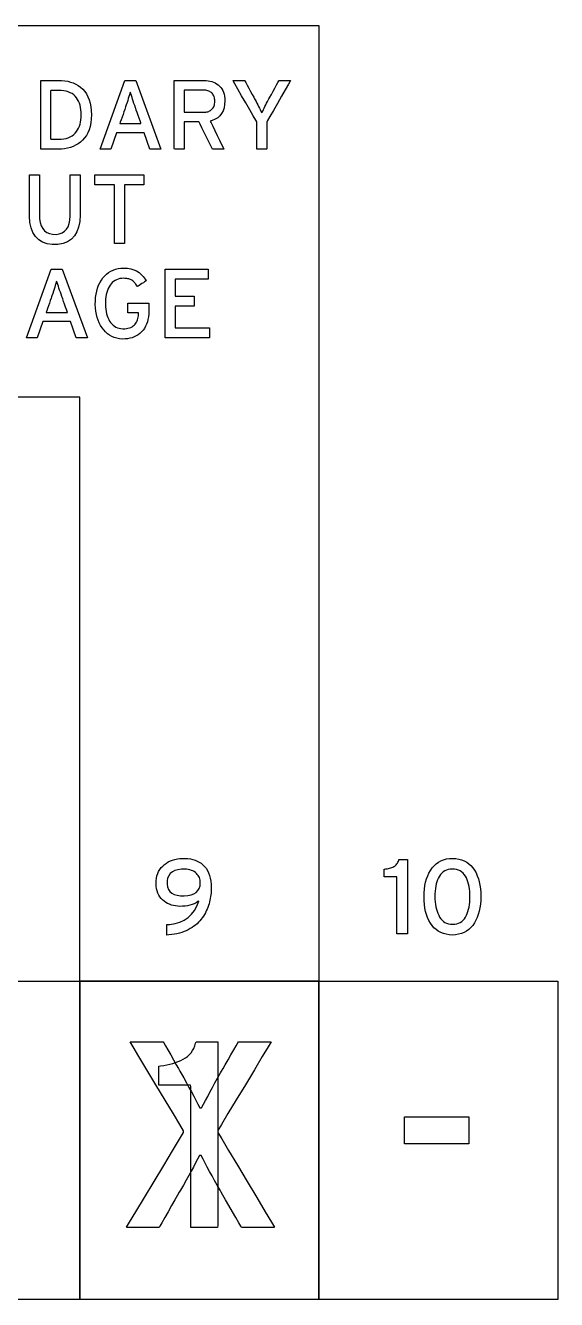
# Model space of a CAD drawing. Extents: x 1 to 47.7, y 0.2 to 33.4.
# Drawn here: x 8.565 to 10.44, y 28.906 to 33.406 of the extents above; entities that cross this region are included whole.
import ezdxf

# ---------------------------------------------------------------- set-up
doc = ezdxf.new("R2010")
doc.units = 0
doc.header["$MEASUREMENT"] = 0
for name, color, linetype in [('1_1__SCREW_TERMINAL_BLOCK_', 7, 'CONTINUOUS'), ('1_2__SCREW_TERMINAL_BLOCK_', 7, 'CONTINUOUS'), ('1_3__CONNECTORIZED_RELAY__', 7, 'CONTINUOUS'), ('1_4__CONNECTORIZED_RELAY__', 7, 'CONTINUOUS'), ('6_0____DWG', 7, 'CONTINUOUS')]:
    doc.layers.add(name, color=color, linetype=linetype)

msp = doc.modelspace()

# ---------------------------------------------------------------- linework, layer by layer
at = {"layer": '1_1__SCREW_TERMINAL_BLOCK_'}
msp.add_lwpolyline([(9.3281, 29.1605), (9.3254, 29.1651), (9.3183, 29.1774), (9.308, 29.1952), (9.296, 29.2161), (9.2834, 29.2378), (9.2716, 29.2582), (9.262, 29.2748), (9.2559, 29.2854), (9.2519, 29.2925), (9.242, 29.31), (9.2326, 29.3269), (9.2237, 29.3431), (9.2151, 29.3586), (9.207, 29.3735), (9.1994, 29.3878), (9.1921, 29.4014), (9.1853, 29.4144), (9.179, 29.4145), (9.1725, 29.4017), (9.1655, 29.3882), (9.158, 29.374), (9.1499, 29.3591), (9.1413, 29.3435), (9.1322, 29.3272), (9.1225, 29.3102), (9.1124, 29.2926), (9.1082, 29.2854), (9.1022, 29.2748), (9.0927, 29.2582), (9.0811, 29.2378), (9.0687, 29.2161), (9.0567, 29.1952), (9.0466, 29.1774), (9.0396, 29.1651), (9.0369, 29.1605), (9.0328, 29.1605), (9.0216, 29.1605), (9.0056, 29.1605), (8.9867, 29.1605), (8.967, 29.1605), (8.9486, 29.1605), (8.9336, 29.1605), (8.924, 29.1605), (8.9221, 29.1613), (8.9328, 29.1792), (8.955, 29.2161), (8.9849, 29.2658), (9.0189, 29.3224), (9.0533, 29.3797), (9.0845, 29.4317), (9.109, 29.4723), (9.1229, 29.4956), (9.123, 29.5017), (9.11, 29.5236), (9.0871, 29.5617), (9.0578, 29.6106), (9.0255, 29.6644), (8.9937, 29.7175), (8.9657, 29.7642), (8.945, 29.7988), (8.9349, 29.8157), (8.9368, 29.8164), (8.9466, 29.8164), (8.9619, 29.8164), (8.9805, 29.8164), (9.0005, 29.8164), (9.0197, 29.8164), (9.036, 29.8164), (9.0474, 29.8164), (9.0516, 29.8164), (9.0538, 29.8126), (9.0596, 29.8024), (9.0679, 29.7877), (9.0777, 29.7703), (9.088, 29.7523), (9.0975, 29.7354), (9.1053, 29.7216), (9.1103, 29.7128), (9.1141, 29.7062), (9.1239, 29.6886), (9.1333, 29.6717), (9.1423, 29.6553), (9.1508, 29.6396), (9.1589, 29.6245), (9.1666, 29.61), (9.1738, 29.5961), (9.1806, 29.5828), (9.187, 29.5826), (9.1937, 29.5956), (9.2008, 29.6093), (9.2084, 29.6236), (9.2165, 29.6387), (9.2251, 29.6545), (9.2341, 29.671), (9.2436, 29.6882), (9.2536, 29.7061), (9.2575, 29.7128), (9.2625, 29.7216), (9.2705, 29.7354), (9.2802, 29.7523), (9.2906, 29.7703), (9.3005, 29.7877), (9.309, 29.8024), (9.3149, 29.8126), (9.3171, 29.8164), (9.3213, 29.8164), (9.3324, 29.8164), (9.3485, 29.8164), (9.3674, 29.8164), (9.3871, 29.8164), (9.4054, 29.8164), (9.4205, 29.8164), (9.4301, 29.8164), (9.432, 29.8157), (9.4219, 29.7989), (9.4012, 29.7644), (9.3732, 29.7178), (9.3413, 29.6648), (9.3091, 29.6112), (9.2798, 29.5625), (9.2569, 29.5244), (9.2438, 29.5027), (9.2439, 29.4965), (9.2579, 29.4732), (9.2823, 29.4324), (9.3136, 29.3803), (9.348, 29.3228), (9.382, 29.2661), (9.4119, 29.2162), (9.434, 29.1793), (9.4448, 29.1613), (9.4428, 29.1605), (9.4331, 29.1605), (9.4178, 29.1605), (9.3991, 29.1605), (9.3792, 29.1605), (9.36, 29.1605), (9.3437, 29.1605), (9.3323, 29.1605)], close=True, dxfattribs=at)
at = {"layer": '1_2__SCREW_TERMINAL_BLOCK_'}
msp.add_lwpolyline([(9.1487, 29.1605), (9.1487, 29.1797), (9.1487, 29.2309), (9.1487, 29.3042), (9.1487, 29.3898), (9.1487, 29.4779), (9.1487, 29.5586), (9.1487, 29.6221), (9.1487, 29.6585), (9.1476, 29.6635), (9.1394, 29.6635), (9.1252, 29.6635), (9.1071, 29.6635), (9.0874, 29.6635), (9.0682, 29.6635), (9.0518, 29.6635), (9.0403, 29.6635), (9.036, 29.6635), (9.036, 29.6661), (9.036, 29.673), (9.036, 29.6829), (9.036, 29.6944), (9.036, 29.7063), (9.036, 29.7172), (9.036, 29.7257), (9.036, 29.7306), (9.0418, 29.7318), (9.0532, 29.7331), (9.0642, 29.7348), (9.0748, 29.737), (9.0851, 29.7397), (9.0949, 29.7427), (9.1043, 29.7463), (9.1134, 29.7502), (9.122, 29.7546), (9.13, 29.7594), (9.1373, 29.7648), (9.1438, 29.7709), (9.1496, 29.7777), (9.1547, 29.7851), (9.1591, 29.7932), (9.1627, 29.802), (9.1656, 29.8115), (9.1676, 29.8164), (9.1732, 29.8164), (9.1829, 29.8164), (9.1952, 29.8164), (9.2087, 29.8164), (9.2218, 29.8164), (9.233, 29.8164), (9.2409, 29.8164), (9.2438, 29.8164), (9.2438, 29.7913), (9.2438, 29.7246), (9.2438, 29.629), (9.2438, 29.5174), (9.2438, 29.4025), (9.2438, 29.2973), (9.2438, 29.2145), (9.2438, 29.167), (9.2429, 29.1605), (9.236, 29.1605), (9.224, 29.1605), (9.2087, 29.1605), (9.192, 29.1605), (9.1759, 29.1605), (9.162, 29.1605), (9.1523, 29.1605)], close=True, dxfattribs=at)
at = {"layer": '1_3__CONNECTORIZED_RELAY__'}
msp.add_lwpolyline([(9.3281, 29.1605), (9.3254, 29.1651), (9.3183, 29.1774), (9.308, 29.1952), (9.296, 29.2161), (9.2834, 29.2378), (9.2716, 29.2582), (9.262, 29.2748), (9.2559, 29.2854), (9.2519, 29.2925), (9.242, 29.31), (9.2326, 29.3269), (9.2237, 29.3431), (9.2151, 29.3586), (9.207, 29.3735), (9.1994, 29.3878), (9.1921, 29.4014), (9.1853, 29.4144), (9.179, 29.4145), (9.1725, 29.4017), (9.1655, 29.3882), (9.158, 29.374), (9.1499, 29.3591), (9.1413, 29.3435), (9.1322, 29.3272), (9.1225, 29.3102), (9.1124, 29.2926), (9.1082, 29.2854), (9.1022, 29.2748), (9.0927, 29.2582), (9.0811, 29.2378), (9.0687, 29.2161), (9.0567, 29.1952), (9.0466, 29.1774), (9.0396, 29.1651), (9.0369, 29.1605), (9.0328, 29.1605), (9.0216, 29.1605), (9.0056, 29.1605), (8.9867, 29.1605), (8.967, 29.1605), (8.9486, 29.1605), (8.9336, 29.1605), (8.924, 29.1605), (8.9221, 29.1613), (8.9328, 29.1792), (8.955, 29.2161), (8.9849, 29.2658), (9.0189, 29.3224), (9.0533, 29.3797), (9.0845, 29.4317), (9.109, 29.4723), (9.1229, 29.4956), (9.123, 29.5017), (9.11, 29.5236), (9.0871, 29.5617), (9.0578, 29.6106), (9.0255, 29.6644), (8.9937, 29.7175), (8.9657, 29.7642), (8.945, 29.7988), (8.9349, 29.8157), (8.9368, 29.8164), (8.9466, 29.8164), (8.9619, 29.8164), (8.9805, 29.8164), (9.0005, 29.8164), (9.0197, 29.8164), (9.036, 29.8164), (9.0474, 29.8164), (9.0516, 29.8164), (9.0538, 29.8126), (9.0596, 29.8024), (9.0679, 29.7877), (9.0777, 29.7703), (9.088, 29.7523), (9.0975, 29.7354), (9.1053, 29.7216), (9.1103, 29.7128), (9.1141, 29.7062), (9.1239, 29.6886), (9.1333, 29.6717), (9.1423, 29.6553), (9.1508, 29.6396), (9.1589, 29.6245), (9.1666, 29.61), (9.1738, 29.5961), (9.1806, 29.5828), (9.187, 29.5826), (9.1937, 29.5956), (9.2008, 29.6093), (9.2084, 29.6236), (9.2165, 29.6387), (9.2251, 29.6545), (9.2341, 29.671), (9.2436, 29.6882), (9.2536, 29.7061), (9.2575, 29.7128), (9.2625, 29.7216), (9.2705, 29.7354), (9.2802, 29.7523), (9.2906, 29.7703), (9.3005, 29.7877), (9.309, 29.8024), (9.3149, 29.8126), (9.3171, 29.8164), (9.3213, 29.8164), (9.3324, 29.8164), (9.3485, 29.8164), (9.3674, 29.8164), (9.3871, 29.8164), (9.4054, 29.8164), (9.4205, 29.8164), (9.4301, 29.8164), (9.432, 29.8157), (9.4219, 29.7989), (9.4012, 29.7644), (9.3732, 29.7178), (9.3413, 29.6648), (9.3091, 29.6112), (9.2798, 29.5625), (9.2569, 29.5244), (9.2438, 29.5027), (9.2439, 29.4965), (9.2579, 29.4732), (9.2823, 29.4324), (9.3136, 29.3803), (9.348, 29.3228), (9.382, 29.2661), (9.4119, 29.2162), (9.434, 29.1793), (9.4448, 29.1613), (9.4428, 29.1605), (9.4331, 29.1605), (9.4178, 29.1605), (9.3991, 29.1605), (9.3792, 29.1605), (9.36, 29.1605), (9.3437, 29.1605), (9.3323, 29.1605)], close=True, dxfattribs=at)
at = {"layer": '1_4__CONNECTORIZED_RELAY__'}
msp.add_lwpolyline([(9.1487, 29.1605), (9.1487, 29.1797), (9.1487, 29.2309), (9.1487, 29.3042), (9.1487, 29.3898), (9.1487, 29.4779), (9.1487, 29.5586), (9.1487, 29.6221), (9.1487, 29.6585), (9.1476, 29.6635), (9.1394, 29.6635), (9.1252, 29.6635), (9.1071, 29.6635), (9.0874, 29.6635), (9.0682, 29.6635), (9.0518, 29.6635), (9.0403, 29.6635), (9.036, 29.6635), (9.036, 29.6661), (9.036, 29.673), (9.036, 29.6829), (9.036, 29.6944), (9.036, 29.7063), (9.036, 29.7172), (9.036, 29.7257), (9.036, 29.7306), (9.0418, 29.7318), (9.0532, 29.7331), (9.0642, 29.7348), (9.0748, 29.737), (9.0851, 29.7397), (9.0949, 29.7427), (9.1043, 29.7463), (9.1134, 29.7502), (9.122, 29.7546), (9.13, 29.7594), (9.1373, 29.7648), (9.1438, 29.7709), (9.1496, 29.7777), (9.1547, 29.7851), (9.1591, 29.7932), (9.1627, 29.802), (9.1656, 29.8115), (9.1676, 29.8164), (9.1732, 29.8164), (9.1829, 29.8164), (9.1952, 29.8164), (9.2087, 29.8164), (9.2218, 29.8164), (9.233, 29.8164), (9.2409, 29.8164), (9.2438, 29.8164), (9.2438, 29.7913), (9.2438, 29.7246), (9.2438, 29.629), (9.2438, 29.5174), (9.2438, 29.4025), (9.2438, 29.2973), (9.2438, 29.2145), (9.2438, 29.167), (9.2429, 29.1605), (9.236, 29.1605), (9.224, 29.1605), (9.2087, 29.1605), (9.192, 29.1605), (9.1759, 29.1605), (9.162, 29.1605), (9.1523, 29.1605)], close=True, dxfattribs=at)
at = {"layer": '6_0____DWG'}
for points in [[(7.3772, 33.4061), (9.6007, 33.4061), (9.6007, 30.031), (8.757, 30.031), (8.757, 32.0937), (7.3772, 32.0937), (7.3772, 33.4061)], [(9.0044, 32.9692), (8.9841, 33.0268), (8.8868, 33.0268), (8.8666, 32.9692), (8.8288, 32.9692), (8.9163, 33.2121), (8.9549, 33.2121), (9.0434, 32.9692), (9.0044, 32.9692)], [(8.9143, 32.8432), (8.9143, 32.6358), (8.8791, 32.6358), (8.8791, 32.8432), (8.8104, 32.8432), (8.8104, 32.8788), (8.9831, 32.8788), (8.9831, 32.8432), (8.9143, 32.8432)], [(8.7445, 32.3025), (8.7241, 32.3602), (8.6268, 32.3602), (8.6066, 32.3025), (8.5688, 32.3025), (8.6563, 32.5455), (8.695, 32.5455), (8.7835, 32.3025), (8.7445, 32.3025)], [(9.0581, 32.3025), (9.0581, 32.5455), (9.2098, 32.5455), (9.2098, 32.5102), (9.0934, 32.5102), (9.0934, 32.4498), (9.161, 32.4498), (9.161, 32.4146), (9.0934, 32.4146), (9.0934, 32.3378), (9.2149, 32.3378), (9.2149, 32.3025), (9.0581, 32.3025)], [(8.757, 28.906), (7.9132, 28.906), (7.9132, 30.031), (8.757, 30.031), (8.757, 28.906)], [(9.6007, 28.906), (8.757, 28.906), (8.757, 30.031), (9.6007, 30.031), (9.6007, 28.906)], [(10.4445, 28.906), (9.6007, 28.906), (9.6007, 30.031), (10.4445, 30.031), (10.4445, 28.906)], [(9.9038, 29.4558), (9.9038, 29.5509), (10.1308, 29.5509), (10.1308, 29.4558), (9.9038, 29.4558)]]:
    msp.add_lwpolyline(points, dxfattribs=at)
for points in [[(8.7976, 33.0906), (8.797, 33.0761), (8.7954, 33.0624), (8.793, 33.0498), (8.7896, 33.0381), (8.7853, 33.0274), (8.7801, 33.0176), (8.774, 33.0088), (8.7669, 33.001), (8.7591, 32.9942), (8.7508, 32.9882), (8.7421, 32.9831), (8.733, 32.9787), (8.7235, 32.9752), (8.7136, 32.9725), (8.7032, 32.9706), (8.6925, 32.9695), (8.6828, 32.9692), (8.6797, 32.9692), (8.6726, 32.9692), (8.6628, 32.9692), (8.6516, 32.9692), (8.6404, 32.9692), (8.6304, 32.9692), (8.6228, 32.9692), (8.619, 32.9692), (8.6188, 32.9741), (8.6188, 32.9952), (8.6188, 33.0285), (8.6188, 33.0691), (8.6188, 33.1122), (8.6188, 33.1528), (8.6188, 33.1861), (8.6188, 33.2072), (8.619, 33.2121), (8.6228, 33.2121), (8.6304, 33.2121), (8.6404, 33.2121), (8.6516, 33.2121), (8.6628, 33.2121), (8.6726, 33.2121), (8.6797, 33.2121), (8.6828, 33.2121), (8.6926, 33.2119), (8.7036, 33.2109), (8.7141, 33.2091), (8.7241, 33.2065), (8.7337, 33.2031), (8.7429, 33.1988), (8.7515, 33.1937), (8.7598, 33.1879), (8.7675, 33.1811), (8.7744, 33.1732), (8.7804, 33.1644), (8.7856, 33.1546), (8.7898, 33.1438), (8.7931, 33.132), (8.7955, 33.1192), (8.797, 33.1054)], [(9.2692, 33.1395), (9.2683, 33.1266), (9.2661, 33.1149), (9.2625, 33.1045), (9.2576, 33.0953), (9.2514, 33.0873), (9.2438, 33.0805), (9.2349, 33.0749), (9.2246, 33.0706), (9.2177, 33.068), (9.2206, 33.0618), (9.2262, 33.0502), (9.2336, 33.035), (9.2418, 33.018), (9.25, 33.0011), (9.2572, 32.9862), (9.2627, 32.975), (9.2653, 32.9695), (9.2647, 32.9692), (9.2612, 32.9692), (9.2559, 32.9692), (9.2493, 32.9692), (9.2422, 32.9692), (9.2355, 32.9692), (9.2299, 32.9692), (9.226, 32.9692), (9.2248, 32.9692), (9.2227, 32.9734), (9.2179, 32.9833), (9.2111, 32.9973), (9.2033, 33.0135), (9.1953, 33.03), (9.1879, 33.0452), (9.1821, 33.0572), (9.1787, 33.0642), (9.1777, 33.0653), (9.1741, 33.0653), (9.1677, 33.0653), (9.1594, 33.0653), (9.1503, 33.0653), (9.1413, 33.0653), (9.1334, 33.0653), (9.1277, 33.0653), (9.125, 33.0653), (9.125, 33.0629), (9.125, 33.0543), (9.125, 33.0413), (9.125, 33.0256), (9.125, 33.0089), (9.125, 32.9932), (9.125, 32.9802), (9.125, 32.9716), (9.1249, 32.9692), (9.1232, 32.9692), (9.1195, 32.9692), (9.1143, 32.9692), (9.1085, 32.9692), (9.1026, 32.9692), (9.0972, 32.9692), (9.093, 32.9692), (9.0907, 32.9692), (9.0904, 32.972), (9.0904, 32.9897), (9.0904, 33.02), (9.0904, 33.0584), (9.0904, 33.1002), (9.0904, 33.141), (9.0904, 33.1763), (9.0904, 33.2015), (9.0904, 33.212), (9.0936, 33.2121), (9.1033, 33.2121), (9.1177, 33.2121), (9.1347, 33.2121), (9.1525, 33.2121), (9.1692, 33.2121), (9.1829, 33.2121), (9.1915, 33.2121), (9.1956, 33.2121), (9.2028, 33.2117), (9.2097, 33.2109), (9.2163, 33.2096), (9.2227, 33.2079), (9.2288, 33.2057), (9.2345, 33.203), (9.24, 33.1998), (9.2453, 33.1962), (9.2502, 33.1921), (9.2546, 33.1874), (9.2584, 33.1822), (9.2617, 33.1764), (9.2643, 33.1701), (9.2664, 33.1632), (9.2679, 33.1559), (9.2689, 33.1479)], [(9.4167, 33.0652), (9.4167, 33.0616), (9.4167, 33.0521), (9.4167, 33.0385), (9.4167, 33.0225), (9.4167, 33.0059), (9.4167, 32.9906), (9.4167, 32.9782), (9.4167, 32.9707), (9.4166, 32.9692), (9.4144, 32.9692), (9.4103, 32.9692), (9.4049, 32.9692), (9.3989, 32.9692), (9.3929, 32.9692), (9.3876, 32.9692), (9.3836, 32.9692), (9.3816, 32.9692), (9.3815, 32.9711), (9.3815, 32.9792), (9.3815, 32.9919), (9.3815, 33.0074), (9.3815, 33.024), (9.3815, 33.0399), (9.3815, 33.0533), (9.3815, 33.0623), (9.3815, 33.0653), (9.3778, 33.0717), (9.3691, 33.087), (9.3568, 33.1083), (9.3427, 33.1329), (9.3281, 33.1582), (9.3148, 33.1814), (9.3043, 33.1997), (9.2981, 33.2104), (9.2975, 33.2121), (9.3003, 33.2121), (9.3053, 33.2121), (9.3117, 33.2121), (9.3188, 33.2121), (9.3258, 33.2121), (9.3319, 33.2121), (9.3364, 33.2121), (9.3385, 33.2121), (9.3394, 33.2104), (9.3427, 33.2045), (9.3477, 33.1954), (9.3536, 33.1844), (9.36, 33.1728), (9.366, 33.1619), (9.3709, 33.1528), (9.3742, 33.1468), (9.3757, 33.1439), (9.3791, 33.1375), (9.3824, 33.1313), (9.3854, 33.1253), (9.3883, 33.1196), (9.3911, 33.1141), (9.3937, 33.1088), (9.3961, 33.1038), (9.3984, 33.099), (9.4005, 33.0994), (9.4027, 33.104), (9.4051, 33.109), (9.4077, 33.1142), (9.4104, 33.1197), (9.4134, 33.1254), (9.4165, 33.1314), (9.4197, 33.1376), (9.4232, 33.1442), (9.4247, 33.1469), (9.4281, 33.1532), (9.4333, 33.1625), (9.4394, 33.1737), (9.4458, 33.1853), (9.4517, 33.1962), (9.4566, 33.2051), (9.4597, 33.2108), (9.4606, 33.2121), (9.4629, 33.2121), (9.4674, 33.2121), (9.4736, 33.2121), (9.4805, 33.2121), (9.4875, 33.2121), (9.4937, 33.2121), (9.4984, 33.2121), (9.501, 33.2121), (9.4999, 33.2098), (9.4932, 33.1983), (9.4824, 33.1794), (9.4689, 33.1559), (9.4543, 33.1306), (9.4402, 33.1061), (9.4282, 33.0852), (9.4199, 33.0706)], [(8.7617, 33.0906), (8.7614, 33.0997), (8.7607, 33.1084), (8.7594, 33.1165), (8.7576, 33.1243), (8.7553, 33.1316), (8.7524, 33.1384), (8.7491, 33.1448), (8.7453, 33.1507), (8.7408, 33.1562), (8.7356, 33.161), (8.7298, 33.1653), (8.7234, 33.1688), (8.7163, 33.1717), (8.7085, 33.174), (8.7002, 33.1756), (8.6911, 33.1766), (8.6829, 33.1769), (8.6814, 33.1769), (8.6782, 33.1769), (8.6738, 33.1769), (8.6688, 33.1769), (8.6637, 33.1769), (8.6592, 33.1769), (8.6558, 33.1769), (8.6541, 33.1769), (8.654, 33.1734), (8.654, 33.1584), (8.654, 33.1347), (8.654, 33.1059), (8.654, 33.0754), (8.654, 33.0466), (8.654, 33.0229), (8.654, 33.0079), (8.6541, 33.0044), (8.6558, 33.0044), (8.6592, 33.0044), (8.6637, 33.0044), (8.6688, 33.0044), (8.6738, 33.0044), (8.6782, 33.0044), (8.6814, 33.0044), (8.6829, 33.0044), (8.6911, 33.0047), (8.7002, 33.0057), (8.7085, 33.0074), (8.7163, 33.0097), (8.7234, 33.0126), (8.7298, 33.0163), (8.7356, 33.0206), (8.7408, 33.0256), (8.7453, 33.0311), (8.7491, 33.037), (8.7524, 33.0434), (8.7553, 33.0502), (8.7576, 33.0574), (8.7594, 33.0651), (8.7607, 33.0731), (8.7614, 33.0817)], [(8.9534, 33.1153), (8.9507, 33.1233), (8.9481, 33.131), (8.9457, 33.1383), (8.9434, 33.1453), (8.9412, 33.152), (8.9392, 33.1584), (8.9372, 33.1644), (8.9355, 33.1702), (8.9338, 33.1668), (8.9321, 33.1609), (8.9302, 33.1547), (8.9282, 33.1481), (8.926, 33.1412), (8.9236, 33.1339), (8.9211, 33.1263), (8.9184, 33.1183), (8.917, 33.1141), (8.9154, 33.1094), (8.9127, 33.1017), (8.9094, 33.0922), (8.9059, 33.0821), (8.9026, 33.0726), (8.8999, 33.0649), (8.8983, 33.0602), (8.8985, 33.0594), (8.9038, 33.0594), (8.9135, 33.0594), (8.9259, 33.0594), (8.9396, 33.0594), (8.9527, 33.0594), (8.9637, 33.0594), (8.9709, 33.0594), (8.9729, 33.0595), (8.9718, 33.0626), (8.9695, 33.0693), (8.9663, 33.0783), (8.9628, 33.0884), (8.9593, 33.0983), (8.9563, 33.107), (8.9542, 33.113)], [(9.2337, 33.1385), (9.2334, 33.143), (9.2329, 33.1472), (9.2321, 33.1511), (9.2311, 33.1548), (9.2297, 33.1582), (9.228, 33.1613), (9.2261, 33.1641), (9.2239, 33.1667), (9.2214, 33.169), (9.2186, 33.1711), (9.2156, 33.173), (9.2124, 33.1745), (9.2089, 33.1758), (9.2053, 33.1767), (9.2014, 33.1774), (9.1973, 33.1778), (9.1935, 33.1779), (9.1902, 33.1779), (9.1825, 33.1779), (9.1721, 33.1779), (9.1602, 33.1779), (9.1481, 33.1779), (9.1374, 33.1779), (9.1293, 33.1779), (9.1252, 33.1779), (9.125, 33.1763), (9.125, 33.1695), (9.125, 33.1587), (9.125, 33.1457), (9.125, 33.1318), (9.125, 33.1187), (9.125, 33.1079), (9.125, 33.1011), (9.1252, 33.0995), (9.1293, 33.0995), (9.1374, 33.0995), (9.1481, 33.0995), (9.1602, 33.0995), (9.1721, 33.0995), (9.1825, 33.0995), (9.1902, 33.0995), (9.1935, 33.0995), (9.1972, 33.0996), (9.2013, 33.1), (9.2051, 33.1006), (9.2087, 33.1016), (9.2121, 33.1028), (9.2153, 33.1042), (9.2183, 33.1059), (9.221, 33.108), (9.2236, 33.1102), (9.2259, 33.1127), (9.2279, 33.1156), (9.2296, 33.1187), (9.231, 33.122), (9.2321, 33.1257), (9.2329, 33.1297), (9.2334, 33.1339)], [(8.758, 32.7371), (8.7566, 32.7143), (8.7528, 32.6943), (8.7466, 32.6771), (8.738, 32.6626), (8.727, 32.6509), (8.7137, 32.6421), (8.6979, 32.6359), (8.6797, 32.6326), (8.6596, 32.6323), (8.6412, 32.6352), (8.6253, 32.6408), (8.6117, 32.6492), (8.6004, 32.6604), (8.5916, 32.6744), (8.5851, 32.6912), (8.581, 32.7108), (8.5792, 32.7331), (8.5792, 32.7413), (8.5792, 32.7538), (8.5792, 32.773), (8.5792, 32.7961), (8.5792, 32.8206), (8.5792, 32.8437), (8.5792, 32.8629), (8.5792, 32.8754), (8.5792, 32.8788), (8.581, 32.8788), (8.5849, 32.8788), (8.5902, 32.8788), (8.5962, 32.8788), (8.6022, 32.8788), (8.6077, 32.8788), (8.6119, 32.8788), (8.6142, 32.8788), (8.6144, 32.8768), (8.6144, 32.8661), (8.6144, 32.8481), (8.6144, 32.8257), (8.6144, 32.8015), (8.6144, 32.778), (8.6144, 32.758), (8.6144, 32.744), (8.6144, 32.7388), (8.6151, 32.7234), (8.6173, 32.71), (8.6209, 32.6984), (8.626, 32.6887), (8.6326, 32.6808), (8.6406, 32.6749), (8.6501, 32.6708), (8.661, 32.6686), (8.6732, 32.6684), (8.6846, 32.6702), (8.6946, 32.6737), (8.703, 32.6791), (8.7099, 32.6863), (8.7154, 32.6953), (8.7193, 32.7062), (8.7218, 32.7188), (8.7228, 32.7333), (8.7228, 32.7399), (8.7228, 32.7525), (8.7228, 32.7719), (8.7228, 32.7952), (8.7228, 32.82), (8.7228, 32.8433), (8.7228, 32.8627), (8.7228, 32.8753), (8.7228, 32.8788), (8.7246, 32.8788), (8.7285, 32.8788), (8.7338, 32.8788), (8.7398, 32.8788), (8.7458, 32.8788), (8.7513, 32.8788), (8.7555, 32.8788), (8.7578, 32.8788), (8.758, 32.8768), (8.758, 32.8659), (8.758, 32.8478), (8.758, 32.8251), (8.758, 32.8005), (8.758, 32.7768), (8.758, 32.7565), (8.758, 32.7424)], [(9.0006, 32.3976), (9.0002, 32.3872), (8.9992, 32.3773), (8.9976, 32.368), (8.9953, 32.3593), (8.9924, 32.3511), (8.9889, 32.3435), (8.9848, 32.3364), (8.98, 32.3299), (8.9746, 32.3239), (8.9688, 32.3185), (8.9625, 32.3137), (8.9559, 32.3096), (8.9489, 32.3061), (8.9414, 32.3033), (8.9336, 32.3012), (8.9253, 32.2997), (8.9167, 32.2988), (8.9072, 32.2987), (8.8972, 32.2997), (8.8876, 32.3015), (8.8787, 32.3042), (8.8702, 32.3078), (8.8622, 32.3122), (8.8548, 32.3175), (8.8479, 32.3237), (8.8415, 32.3308), (8.8355, 32.3385), (8.8301, 32.3468), (8.8254, 32.3557), (8.8214, 32.3651), (8.8181, 32.3751), (8.8155, 32.3857), (8.8135, 32.3969), (8.8122, 32.4087), (8.8117, 32.421), (8.8119, 32.4336), (8.8128, 32.4457), (8.8144, 32.4572), (8.8167, 32.4681), (8.8197, 32.4785), (8.8234, 32.4883), (8.8278, 32.4975), (8.8329, 32.5061), (8.8386, 32.5142), (8.8448, 32.5216), (8.8514, 32.5281), (8.8586, 32.5337), (8.8663, 32.5385), (8.8746, 32.5424), (8.8833, 32.5454), (8.8926, 32.5476), (8.9023, 32.5489), (8.913, 32.5493), (8.9253, 32.5485), (8.9368, 32.5465), (8.9474, 32.5434), (8.9571, 32.5391), (8.966, 32.5337), (8.974, 32.5271), (8.9811, 32.5194), (8.9874, 32.5105), (8.991, 32.5039), (8.9892, 32.5027), (8.9858, 32.5005), (8.9812, 32.4976), (8.976, 32.4943), (8.9709, 32.491), (8.9662, 32.488), (8.9625, 32.4856), (8.9605, 32.4843), (8.9592, 32.4859), (8.9571, 32.4891), (8.955, 32.4921), (8.9529, 32.4949), (8.9506, 32.4975), (8.9483, 32.4999), (8.946, 32.5021), (8.9436, 32.5042), (8.9411, 32.506), (8.9384, 32.5075), (8.9356, 32.5088), (8.9327, 32.5099), (8.9295, 32.5109), (8.9263, 32.5117), (8.9228, 32.5123), (8.9192, 32.5127), (8.9154, 32.513), (8.9115, 32.5131), (8.9049, 32.5128), (8.8984, 32.5119), (8.8923, 32.5104), (8.8866, 32.5083), (8.8812, 32.5056), (8.8763, 32.5023), (8.8717, 32.4985), (8.8675, 32.494), (8.8636, 32.489), (8.8601, 32.4833), (8.8571, 32.4772), (8.8544, 32.4706), (8.8522, 32.4635), (8.8504, 32.456), (8.8491, 32.448), (8.8481, 32.4396), (8.8476, 32.4307), (8.8475, 32.4214), (8.8479, 32.4124), (8.8486, 32.4039), (8.8498, 32.3958), (8.8514, 32.3882), (8.8534, 32.381), (8.8559, 32.3743), (8.8588, 32.368), (8.8621, 32.3622), (8.8658, 32.3568), (8.8698, 32.3518), (8.8743, 32.3475), (8.8791, 32.3438), (8.8843, 32.3408), (8.8898, 32.3384), (8.8958, 32.3366), (8.9021, 32.3354), (8.9088, 32.3349), (8.9154, 32.335), (8.9214, 32.3356), (8.927, 32.3366), (8.9322, 32.338), (8.937, 32.3399), (8.9414, 32.3421), (8.9454, 32.3447), (8.949, 32.3477), (8.9521, 32.3512), (8.9548, 32.3549), (8.9571, 32.3587), (8.9592, 32.3627), (8.9609, 32.3669), (8.9623, 32.3712), (8.9633, 32.3756), (8.9641, 32.3802), (8.9646, 32.385), (8.9647, 32.3897), (8.9647, 32.3897), (8.9647, 32.3898), (8.9647, 32.3899), (8.9647, 32.3901), (8.9647, 32.3903), (8.9647, 32.3904), (8.9647, 32.3906), (8.9647, 32.3907), (8.9646, 32.3907), (8.9626, 32.3907), (8.9585, 32.3907), (8.9529, 32.3907), (8.9466, 32.3907), (8.9401, 32.3907), (8.9342, 32.3907), (8.9295, 32.3907), (8.9267, 32.3907), (8.9263, 32.3909), (8.9263, 32.3931), (8.9263, 32.3972), (8.9263, 32.4024), (8.9263, 32.4083), (8.9263, 32.4141), (8.9263, 32.4193), (8.9263, 32.4233), (8.9263, 32.4254), (8.9273, 32.4256), (8.9329, 32.4256), (8.9421, 32.4256), (8.9536, 32.4256), (8.9662, 32.4256), (8.9784, 32.4256), (8.9891, 32.4256), (8.9969, 32.4256), (9.0005, 32.4256), (9.0006, 32.4249), (9.0006, 32.4225), (9.0006, 32.4189), (9.0006, 32.4144), (9.0006, 32.4097), (9.0006, 32.4051), (9.0006, 32.4013), (9.0006, 32.3986)], [(8.6934, 32.4486), (8.6907, 32.4566), (8.6882, 32.4643), (8.6857, 32.4716), (8.6834, 32.4787), (8.6812, 32.4853), (8.6792, 32.4917), (8.6773, 32.4978), (8.6755, 32.5035), (8.6739, 32.5002), (8.6721, 32.4943), (8.6702, 32.488), (8.6682, 32.4815), (8.666, 32.4745), (8.6636, 32.4672), (8.6611, 32.4596), (8.6584, 32.4516), (8.657, 32.4475), (8.6554, 32.4428), (8.6527, 32.4351), (8.6494, 32.4256), (8.6459, 32.4154), (8.6426, 32.4059), (8.6399, 32.3982), (8.6383, 32.3935), (8.6385, 32.3927), (8.6438, 32.3927), (8.6535, 32.3927), (8.666, 32.3927), (8.6796, 32.3927), (8.6927, 32.3927), (8.7037, 32.3927), (8.7109, 32.3927), (8.7129, 32.3928), (8.7118, 32.3959), (8.7095, 32.4026), (8.7063, 32.4116), (8.7028, 32.4217), (8.6994, 32.4317), (8.6964, 32.4403), (8.6942, 32.4464)], [(9.2212, 30.3596), (9.2211, 30.3536), (9.2208, 30.3476), (9.2203, 30.3414), (9.2197, 30.3353), (9.2188, 30.3291), (9.2177, 30.3228), (9.2165, 30.3165), (9.2151, 30.3101), (9.2134, 30.3036), (9.2113, 30.2972), (9.209, 30.2909), (9.2064, 30.2846), (9.2035, 30.2785), (9.2004, 30.2724), (9.197, 30.2664), (9.1933, 30.2604), (9.1893, 30.2546), (9.1851, 30.2489), (9.1807, 30.2435), (9.1759, 30.2383), (9.1707, 30.2334), (9.1653, 30.2287), (9.1595, 30.2242), (9.1533, 30.22), (9.1468, 30.216), (9.14, 30.2122), (9.1328, 30.2087), (9.1251, 30.2055), (9.1171, 30.2027), (9.1087, 30.2002), (9.1, 30.1981), (9.0909, 30.1964), (9.0813, 30.195), (9.0715, 30.194), (9.0636, 30.1935), (9.0636, 30.1955), (9.0636, 30.1995), (9.0636, 30.205), (9.0636, 30.2112), (9.0636, 30.2175), (9.0636, 30.2232), (9.0636, 30.2276), (9.0636, 30.2301), (9.0744, 30.2311), (9.0931, 30.2341), (9.1102, 30.2391), (9.1256, 30.2462), (9.1393, 30.2554), (9.1514, 30.2667), (9.1617, 30.28), (9.1704, 30.2954), (9.1774, 30.3129), (9.1736, 30.3118), (9.1674, 30.3077), (9.1608, 30.3041), (9.1536, 30.3011), (9.1459, 30.2987), (9.1377, 30.2968), (9.129, 30.2955), (9.1198, 30.2949), (9.1103, 30.2947), (9.1024, 30.2951), (9.0948, 30.296), (9.0874, 30.2974), (9.0803, 30.2994), (9.0735, 30.3019), (9.067, 30.3049), (9.0607, 30.3085), (9.0547, 30.3126), (9.049, 30.3173), (9.0439, 30.3225), (9.0394, 30.3283), (9.0356, 30.3346), (9.0324, 30.3415), (9.0299, 30.349), (9.028, 30.357), (9.0268, 30.3656), (9.0263, 30.3747), (9.0265, 30.3844), (9.0276, 30.3937), (9.0293, 30.4024), (9.0319, 30.4105), (9.0352, 30.418), (9.0392, 30.425), (9.044, 30.4314), (9.0495, 30.4372), (9.0558, 30.4425), (9.0624, 30.4473), (9.0694, 30.4514), (9.0768, 30.455), (9.0846, 30.458), (9.0927, 30.4604), (9.1013, 30.4623), (9.1103, 30.4635), (9.1197, 30.4641), (9.1293, 30.4642), (9.1385, 30.4636), (9.1473, 30.4624), (9.1557, 30.4606), (9.1637, 30.4581), (9.1713, 30.4549), (9.1785, 30.4511), (9.1853, 30.4467), (9.1917, 30.4416), (9.1977, 30.4358), (9.2031, 30.4291), (9.2077, 30.4216), (9.2117, 30.4133), (9.215, 30.4042), (9.2176, 30.3943), (9.2195, 30.3835), (9.2207, 30.372)], [(9.1824, 30.378), (9.1822, 30.3828), (9.1816, 30.3874), (9.1805, 30.3918), (9.179, 30.3961), (9.177, 30.4001), (9.1746, 30.404), (9.1718, 30.4077), (9.1686, 30.4112), (9.1649, 30.4144), (9.1608, 30.4173), (9.1563, 30.4198), (9.1513, 30.4219), (9.1459, 30.4235), (9.14, 30.4248), (9.1338, 30.4257), (9.1271, 30.4261), (9.1159, 30.4258), (9.1034, 30.424), (9.0926, 30.4208), (9.0836, 30.4163), (9.0763, 30.4104), (9.0708, 30.4031), (9.067, 30.3944), (9.065, 30.3843), (9.0649, 30.3732), (9.0665, 30.3632), (9.0699, 30.3545), (9.0749, 30.3472), (9.0817, 30.3414), (9.0901, 30.3369), (9.1001, 30.3338), (9.1119, 30.332), (9.1253, 30.3317), (9.1385, 30.3327), (9.1499, 30.335), (9.1596, 30.3387), (9.1676, 30.3438), (9.1739, 30.3503), (9.1785, 30.3582), (9.1813, 30.3674)], [(9.8761, 30.1977), (9.8761, 30.2054), (9.8761, 30.2258), (9.8761, 30.2552), (9.8761, 30.2894), (9.8761, 30.3246), (9.8761, 30.3569), (9.8761, 30.3823), (9.8761, 30.3969), (9.8757, 30.3989), (9.8724, 30.3989), (9.8667, 30.3989), (9.8595, 30.3989), (9.8516, 30.3989), (9.8439, 30.3989), (9.8373, 30.3989), (9.8328, 30.3989), (9.831, 30.3989), (9.831, 30.3999), (9.831, 30.4027), (9.831, 30.4066), (9.831, 30.4112), (9.831, 30.416), (9.831, 30.4203), (9.831, 30.4238), (9.831, 30.4257), (9.8334, 30.4262), (9.8379, 30.4267), (9.8423, 30.4274), (9.8466, 30.4283), (9.8507, 30.4293), (9.8546, 30.4306), (9.8584, 30.432), (9.862, 30.4336), (9.8655, 30.4353), (9.8686, 30.4372), (9.8716, 30.4394), (9.8742, 30.4418), (9.8765, 30.4445), (9.8785, 30.4475), (9.8803, 30.4508), (9.8817, 30.4543), (9.8829, 30.4581), (9.8837, 30.46), (9.8859, 30.46), (9.8898, 30.46), (9.8947, 30.46), (9.9001, 30.46), (9.9054, 30.46), (9.9099, 30.46), (9.913, 30.46), (9.9142, 30.46), (9.9142, 30.45), (9.9142, 30.4233), (9.9142, 30.3851), (9.9142, 30.3404), (9.9142, 30.2945), (9.9142, 30.2524), (9.9142, 30.2193), (9.9142, 30.2003), (9.9138, 30.1977), (9.911, 30.1977), (9.9062, 30.1977), (9.9001, 30.1977), (9.8935, 30.1977), (9.887, 30.1977), (9.8814, 30.1977), (9.8776, 30.1977)], [(10.1727, 30.3293), (10.1724, 30.3154), (10.1713, 30.3022), (10.1695, 30.2896), (10.1671, 30.2776), (10.1639, 30.2663), (10.1601, 30.2556), (10.1555, 30.2456), (10.1502, 30.2362), (10.1443, 30.2274), (10.1376, 30.2197), (10.1302, 30.2129), (10.1222, 30.2071), (10.1135, 30.2024), (10.1042, 30.1986), (10.0942, 30.1959), (10.0835, 30.1942), (10.0721, 30.1934), (10.0609, 30.1942), (10.0503, 30.1959), (10.0404, 30.1986), (10.0311, 30.2023), (10.0225, 30.207), (10.0146, 30.2127), (10.0073, 30.2194), (10.0007, 30.2271), (9.9947, 30.2357), (9.9894, 30.245), (9.9849, 30.2549), (9.981, 30.2655), (9.9779, 30.2768), (9.9754, 30.2887), (9.9737, 30.3013), (9.9726, 30.3146), (9.9722, 30.3286), (9.9726, 30.3425), (9.9737, 30.3558), (9.9755, 30.3684), (9.9779, 30.3804), (9.9811, 30.3918), (9.9851, 30.4025), (9.9897, 30.4125), (9.995, 30.4219), (10.0011, 30.4306), (10.0078, 30.4384), (10.0151, 30.4452), (10.0231, 30.451), (10.0318, 30.4557), (10.0411, 30.4594), (10.051, 30.462), (10.0616, 30.4637), (10.0728, 30.4643), (10.0842, 30.4636), (10.0949, 30.4619), (10.1048, 30.4593), (10.1142, 30.4556), (10.1228, 30.4509), (10.1308, 30.4453), (10.138, 30.4386), (10.1447, 30.4309), (10.1506, 30.4223), (10.1557, 30.413), (10.1602, 30.4031), (10.1641, 30.3925), (10.1672, 30.3812), (10.1696, 30.3692), (10.1713, 30.3566), (10.1724, 30.3433)], [(10.1343, 30.3286), (10.1341, 30.3383), (10.1335, 30.3477), (10.1325, 30.3566), (10.1311, 30.3652), (10.1294, 30.3733), (10.1272, 30.381), (10.1247, 30.3883), (10.1217, 30.3952), (10.1183, 30.4016), (10.1144, 30.4073), (10.1099, 30.4122), (10.1049, 30.4164), (10.0994, 30.4199), (10.0934, 30.4226), (10.0868, 30.4245), (10.0797, 30.4257), (10.0721, 30.4262), (10.0646, 30.4257), (10.0577, 30.4245), (10.0512, 30.4226), (10.0453, 30.42), (10.0399, 30.4166), (10.0349, 30.4124), (10.0305, 30.4075), (10.0266, 30.4019), (10.0232, 30.3956), (10.0202, 30.3889), (10.0176, 30.3817), (10.0154, 30.3741), (10.0136, 30.366), (10.0123, 30.3575), (10.0113, 30.3485), (10.0108, 30.3392), (10.0107, 30.3293), (10.0109, 30.3196), (10.0115, 30.3103), (10.0125, 30.3014), (10.014, 30.293), (10.0158, 30.2849), (10.0181, 30.2773), (10.0208, 30.2701), (10.0239, 30.2634), (10.0274, 30.2569), (10.0313, 30.251), (10.0357, 30.2459), (10.0407, 30.2416), (10.0461, 30.238), (10.052, 30.2352), (10.0585, 30.2332), (10.0654, 30.232), (10.0728, 30.2315), (10.0804, 30.232), (10.0875, 30.2332), (10.094, 30.2352), (10.1, 30.238), (10.1055, 30.2415), (10.1104, 30.2457), (10.1148, 30.2508), (10.1187, 30.2566), (10.122, 30.263), (10.1249, 30.2696), (10.1274, 30.2768), (10.1295, 30.2843), (10.1312, 30.2923), (10.1326, 30.3007), (10.1335, 30.3096), (10.1341, 30.3189)]]:
    msp.add_lwpolyline(points, close=True, dxfattribs=at)

doc.saveas('drawing.dxf')
